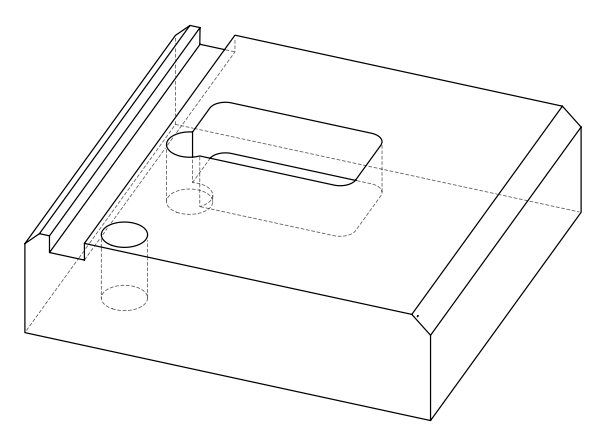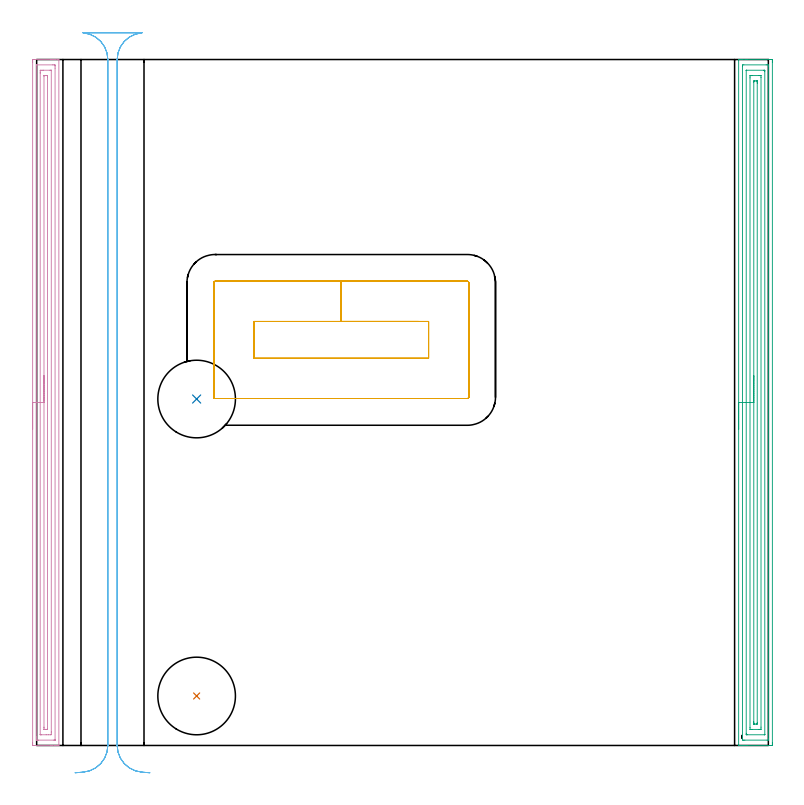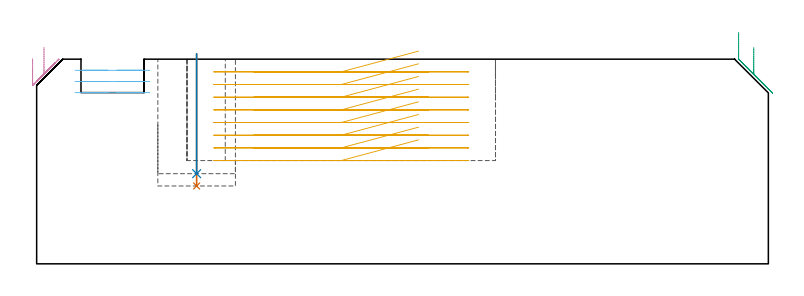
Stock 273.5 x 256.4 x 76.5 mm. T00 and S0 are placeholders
(PLAN: 6 operations, 2 tool changes, 31.1 min)
(1 INDEXABLE_INSERT_DRILL_BLIND_HOLE_FROM_SOLID | STEP1POCKET | UGT0302_008 | 0.2 min | 31294 mm3)
(2 INDEXABLE_INSERT_DRILL_BLIND_HOLE_FROM_SOLID_1 | STEP1POCKET_1 | UGT0302_008 | 0.18 min | 28255 mm3)
(3 AREA_MILL | FG_CHAMFER_SURFACE | UGT0205_001 | 10.49 min | 20356 mm3)
(4 AREA_MILL_1 | FG_CHAMFER_SURFACE_1 | UGT0205_001 | 8.41 min | 12314 mm3)
(5 MILL_RECTANGULAR_POCKET | POCKET_RECTANGULAR_STRAIGHT | UGT0201_094 | Follow Part, ap 5, ae 75% | 8.21 min | 261635 mm3)
(6 MILL_RECTANGULAR_SLOT | SLOT_RECTANGULAR | UGT0201_094 | Follow Part, ap 5, ae 75% | 3.65 min | 75355 mm3)
(TOOL UGT0302_008 | Indexable Insert Drill 29mm | D29 PA180 FL50 Z2)
(TOOL UGT0205_001 | Chamfer Mill 20 x 3 x 45 deg. | D20 FL50 Z2)
(TOOL UGT0201_094 | End mill 20 mm | D20 FL38 Z4)
(OP 1 INDEXABLE_INSERT_DRILL_BLIND_HOLE_FROM_SOLID)
G17 G21 G94 G90
T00 M6
G54
G17 G0 G90 X59.8 Y18.5 S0 M3
G43 Z86.5 H0
G94 G81 G98 Z29.1 F250. R78.5
G80
M5
M2
(OP 2 INDEXABLE_INSERT_DRILL_BLIND_HOLE_FROM_SOLID_1)
G17 G21 G94 G90
T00 M6
G54
G17 G0 G90 X59.8 Y129.5 S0 M3
G43 Z86.5 H0
G94 G81 G98 Z33.7 F250. R78.5
G80
M5
M2
(OP 3 AREA_MILL)
G17 G21 G94 G90
T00 M6
G54
G17 G0 G90 X262.4 Y118.2 S1061 M3
G43 Z86.5 H0
G94 G1 Y118.238 Z85.628 F250.
Y118.352 Z84.763
Y118.541 Z83.912
Y118.803 Z83.08
Y119.137 Z82.274
Y119.54 Z81.5
Y120.008 Z80.764
Y120.54 Z80.072
Y121.129 Z79.429
Y121.772 Z78.84
Y122.464 Z78.308
Y123.2 Z77.84
Y123.974 Z77.437
Y124.78 Z77.103
Y125.612 Z76.841
Y126.464 Z76.652
Y127.328 Z76.538
Y128.2 Z76.5
Y256.243
X262.403 Y256.39 Z76.488
X262.43 Y256.393 Z76.461
X262.775 Y256.4 Z76.124
X263.196 Z75.704
X263.82 Z75.075
X265.02 Z73.877
X265.595 Z73.299
X273.868 Z65.029
X274.467 Y256.396 Z64.43
X274.992 Y256.392 Z63.906
X274.994 Y256.327 Z63.903
X274.999 Y255.797 Z63.901
X275. Y255.261 Z63.9
Y0.96
X274.999 Y0.603 Z63.901
X274.994 Y0.073 Z63.903
X274.992 Y0.008 Z63.906
X274.467 Y0.004 Z64.43
X273.868 Y0. Z65.03
X265.595 Z73.299
X265.019 Z73.877
X264.707 Z74.189
X264.132 Z74.764
X263.82 Z75.075
X263.196 Z75.704
X262.775 Z76.124
X262.431 Z76.46
X262.403 Y0.009 Z76.488
X262.4 Y0.157 Z76.5
Y128.2
X263.814 Z75.086
Y254.012
X263.82 Y254.39 Z75.08
X264.323 Y254.399 Z74.577
X272.693 Y254.4 Z66.207
X273.196 Y254.399 Z65.704
X273.58 Y254.39 Z65.32
X273.586 Y254.007 Z65.314
Y2.388
X273.58 Y2.01 Z65.32
X273.077 Y2.001 Z65.823
X264.707 Y2. Z74.193
X264.204 Y2.001 Z74.696
X263.82 Y2.01 Z75.08
X263.814 Y2.388 Z75.086
Y2.394
Y128.2
X265.228 Z73.672
X265.229 Y252.32 Z73.671
X265.23 Y252.366 Z73.67
X265.232 Y252.387 Z73.668
X265.234 Y252.39 Z73.666
X265.252 Y252.393 Z73.648
X265.424 Y252.399 Z73.476
X271.805 Z67.095
X271.977 Y252.396 Z66.923
X272.091 Y252.391 Z66.809
X272.165 Y252.386 Z66.735
X272.167 Y252.35 Z66.733
X272.169 Y252.228 Z66.731
X272.171 Y251.86 Z66.729
Y4.08
X272.17 Y4.034 Z66.73
X272.168 Y4.013 Z66.732
X272.166 Y4.01 Z66.734
X272.148 Y4.007 Z66.752
X271.976 Y4.001 Z66.924
X265.595 Z73.305
X265.423 Y4.004 Z73.477
X265.31 Y4.009 Z73.59
X265.235 Y4.015 Z73.665
X265.233 Y4.05 Z73.667
X265.231 Y4.172 Z73.669
X265.229 Y4.54 Z73.671
X265.228 Y128.2 Z73.672
X266.643 Z72.257
Y249.551
X266.647 Y250.277 Z72.253
X266.649 Y250.377 Z72.251
X266.736 Y250.39 Z72.164
X266.947 Y250.395 Z71.953
X267.369 Y250.4 Z71.531
X267.412 Z71.488
X270.074 Z68.826
X270.468 Y250.396 Z68.432
X270.665 Y250.39 Z68.235
X270.751 Y250.384 Z68.149
X270.752 Y250.319 Z68.148
X270.757 Y249.713 Z68.143
Y6.849
X270.753 Y6.123 Z68.147
X270.751 Y6.023 Z68.149
X270.664 Y6.01 Z68.236
X270.453 Y6.005 Z68.447
X270.031 Y6. Z68.869
X269.988 Z68.912
X267.326 Z71.574
X266.932 Y6.004 Z71.968
X266.735 Y6.01 Z72.165
X266.649 Y6.016 Z72.251
X266.648 Y6.081 Z72.252
X266.643 Y6.687 Z72.257
Y128.2
X268.057 Z70.843
Y247.967
X268.058 Y248.168 Z70.842
X268.062 Y248.301 Z70.838
X268.066 Y248.39 Z70.834
X268.099 Y248.394 Z70.801
X268.256 Y248.398 Z70.644
X268.514 Y248.4 Z70.386
X269.234 Z69.666
X269.289 Y248.399 Z69.611
X269.319 Y248.395 Z69.581
X269.331 Y248.391 Z69.569
X269.336 Y248.367 Z69.564
X269.342 Y247.967 Z69.558
X269.343 Y247.766 Z69.557
Y247.566
Y8.433
X269.342 Y8.232 Z69.558
X269.338 Y8.099 Z69.562
X269.334 Y8.01 Z69.566
X269.301 Y8.006 Z69.599
X269.144 Y8.002 Z69.756
X268.886 Y8. Z70.014
X268.166 Z70.734
X268.111 Y8.001 Z70.789
X268.081 Y8.005 Z70.819
X268.069 Y8.009 Z70.831
X268.064 Y8.033 Z70.836
X268.058 Y8.433 Z70.842
X268.057 Y8.634 Z70.843
Y8.834
Y128.2
Y129.072 Z70.881
Y129.937 Z70.995
Y130.788 Z71.184
Y131.62 Z71.446
Y132.426 Z71.78
Y133.2 Z72.183
Y133.936 Z72.652
Y134.628 Z73.183
Y135.271 Z73.772
Y135.86 Z74.415
Y136.392 Z75.107
Y136.86 Z75.843
Y137.263 Z76.617
Y137.597 Z77.423
Y137.859 Z78.255
Y138.048 Z79.107
Y138.162 Z79.972
Y138.2 Z80.843
G0 Z86.5
M5
M2
(OP 4 AREA_MILL_1)
G17 G21 G94 G90
T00 M6
G54
G17 G0 G90 X-1.5 Y118.2 S1061 M3
G43 Z86.5 H0
Z76.7
G94 G1 Y118.238 Z75.828 F250.
Y118.352 Z74.963
Y118.541 Z74.112
Y118.803 Z73.28
Y119.137 Z72.474
Y119.54 Z71.7
Y120.008 Z70.964
Y120.54 Z70.272
Y121.129 Z69.629
Y121.772 Z69.04
Y122.464 Z68.508
Y123.2 Z68.04
Y123.974 Z67.637
Y124.78 Z67.303
Y125.612 Z67.041
Y126.464 Z66.852
Y127.328 Z66.738
Y128.2 Z66.7
Y255.391
X-1.499 Y255.797 Z66.701
X-1.495 Y256.278 Z66.703
X-1.492 Y256.391 Z66.706
X-1.018 Y256.4 Z67.179
X5.167 Z73.361
X5.74 Z73.937
X6.051 Z74.247
X6.624 Z74.82
X6.935 Z75.129
X7.961 Z76.16
X8.286 Y256.393 Z76.477
X8.297 Y256.391 Z76.488
X8.3 Y256.243 Z76.5
Y0.157
X8.297 Y0.029 Z76.489
X8.288 Y0.025 Z76.48
X8.237 Y0.014 Z76.43
X7.969 Y0.004 Z76.168
X7.542 Z75.742
X6.935 Y0.003 Z75.129
X5.746 Z73.942
X5.167 Z73.361
X-1.018 Y0.001 Z67.179
X-1.246 Y0.004 Z66.951
X-1.492 Y0.009 Z66.706
X-1.495 Y0.122 Z66.703
X-1.499 Y0.603 Z66.701
X-1.5 Y1.09 Z66.7
Y128.2
X-0.086 Z68.114
X-0.085 Y254.223 Z68.115
X-0.084 Y254.328 Z68.116
X-0.082 Y254.38 Z68.118
X-0.08 Y254.386 Z68.12
X-0.069 Y254.39 Z68.131
X-0.019 Y254.394 Z68.181
X0.366 Y254.399 Z68.566
X6.051 Y254.4 Z74.251
X6.552 Y254.399 Z74.752
X6.772 Y254.394 Z74.972
X6.872 Y254.39 Z75.072
X6.884 Y254.063 Z75.084
X6.885 Y254.012 Z75.085
X6.886 Y253.169 Z75.086
X6.885 Y2.177 Z75.085
X6.884 Y2.072 Z75.084
X6.881 Y2.021 Z75.081
X6.88 Y2.015 Z75.08
X6.862 Y2.011 Z75.062
X6.812 Y2.007 Z75.012
X6.431 Y2.004 Z74.631
X0.749 Y2.001 Z68.949
X0.247 Y2.002 Z68.447
X0.027 Y2.007 Z68.227
X-0.072 Y2.01 Z68.128
X-0.084 Y2.337 Z68.116
X-0.085 Y2.388 Z68.115
X-0.086 Y3.231 Z68.114
Y128.2
X1.328 Z69.528
X1.329 Y251.335 Z69.529
Y251.642
X1.334 Y252.228 Z69.534
X1.335 Y252.372 Z69.535
X1.471 Y252.391 Z69.671
X1.633 Y252.395 Z69.833
X2.346 Y252.4 Z70.546
X2.516 Z70.716
X4.997 Z73.197
X5.167 Z73.367
X5.338 Y252.398 Z73.538
X5.451 Y252.394 Z73.651
X5.466 Y252.39 Z73.666
X5.468 Y252.387 Z73.668
X5.47 Y252.367 Z73.67
X5.471 Y252.33 Z73.671
Y252.228
Y5.065
X5.47 Y4.758 Z73.67
X5.466 Y4.172 Z73.666
X5.465 Y4.028 Z73.665
X5.327 Y4.011 Z73.527
X5.167 Y4.007 Z73.367
X4.452 Y4.003 Z72.652
X3.569 Y4.002 Z71.769
X1.802 Y4.001 Z70.002
X1.633 Y4.003 Z69.833
X1.463 Y4.006 Z69.663
X1.351 Y4.011 Z69.551
X1.334 Y4.019 Z69.534
X1.332 Y4.034 Z69.532
X1.33 Y4.07 Z69.53
X1.329 Y4.172 Z69.529
X1.328 Y128.2 Z69.528
X2.743 Z70.943
Y250.214
X2.744 Y250.309 Z70.944
X2.747 Y250.367 Z70.947
X2.75 Y250.39 Z70.95
X2.77 Y250.392 Z70.97
X2.98 Y250.397 Z71.18
X3.4 Y250.4 Z71.6
X3.443 Z71.643
X3.831 Y250.398 Z72.031
X4.024 Y250.393 Z72.224
X4.045 Y250.39 Z72.245
X4.051 Y250.381 Z72.251
X4.054 Y250.346 Z72.254
X4.056 Y250.293 Z72.256
X4.057 Y249.779 Z72.257
Y6.186
X4.055 Y6.091 Z72.255
X4.052 Y6.034 Z72.252
X4.049 Y6.012 Z72.249
X4.028 Y6.01 Z72.228
X3.819 Y6.005 Z72.019
X3.4 Y6.002 Z71.6
X3.355 Z71.555
X2.97 Y6.007 Z71.17
X2.778 Y6.012 Z70.978
X2.749 Y6.023 Z70.949
X2.746 Y6.055 Z70.946
X2.744 Y6.107 Z70.944
X2.743 Y6.621 Z70.943
Y6.849
Y128.2
Y129.072 Z70.981
Y129.937 Z71.095
Y130.788 Z71.283
Y131.62 Z71.546
Y132.426 Z71.88
Y133.2 Z72.282
Y133.936 Z72.751
Y134.628 Z73.282
Y135.271 Z73.872
Y135.86 Z74.515
Y136.392 Z75.207
Y136.86 Z75.943
Y137.263 Z76.716
Y137.597 Z77.522
Y137.859 Z78.354
Y138.048 Z79.206
Y138.162 Z80.071
Y138.2 Z80.943
G0 Z86.5
M5
M2
(OP 5 MILL_RECTANGULAR_POCKET)
G17 G21 G94 G90
T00 M6
G54
G17 G0 G90 X142.727 Y158.5 S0 M3
G43 Z86.5 H0
Z79.5
G94 G1 X113.85 Z71.762 F250.
X81.2 F500.
Y144.7
X146.5
Y158.5
X113.85
Y173.5
X66.7
G3 X66.2 Y173. R0.5
G1 Y129.7
X161.
G3 X161.5 Y130.2 R0.5
G1 Y173.
G3 X161. Y173.5 R0.5
G1 X113.85
X112.85
G0 X142.727 Y158.5 Z74.762
G1 X113.85 Z67.025 F250.
X81.2 F500.
Y144.7
X146.5
Y158.5
X113.85
Y173.5
X66.7
G3 X66.2 Y173. R0.5
G1 Y129.7
X161.
G3 X161.5 Y130.2 R0.5
G1 Y173.
G3 X161. Y173.5 R0.5
G1 X113.85
X112.85
G0 X142.727 Y158.5 Z70.025
G1 X113.85 Z62.287 F250.
X81.2 F500.
Y144.7
X146.5
Y158.5
X113.85
Y173.5
X66.7
G3 X66.2 Y173. R0.5
G1 Y129.7
X161.
G3 X161.5 Y130.2 R0.5
G1 Y173.
G3 X161. Y173.5 R0.5
G1 X113.85
X112.85
G0 X142.727 Y158.5 Z65.287
G1 X113.85 Z57.55 F250.
X81.2 F500.
Y144.7
X146.5
Y158.5
X113.85
Y173.5
X66.7
G3 X66.2 Y173. R0.5
G1 Y129.7
X161.
G3 X161.5 Y130.2 R0.5
G1 Y173.
G3 X161. Y173.5 R0.5
G1 X113.85
X112.85
G0 X142.727 Y158.5 Z60.55
G1 X113.85 Z52.812 F250.
X81.2 F500.
Y144.7
X146.5
Y158.5
X113.85
Y173.5
X66.7
G3 X66.2 Y173. R0.5
G1 Y129.7
X161.
G3 X161.5 Y130.2 R0.5
G1 Y173.
G3 X161. Y173.5 R0.5
G1 X113.85
X112.85
G0 X142.727 Y158.5 Z55.812
G1 X113.85 Z48.075 F250.
X81.2 F500.
Y144.7
X146.5
Y158.5
X113.85
Y173.5
X66.7
G3 X66.2 Y173. R0.5
G1 Y129.7
X161.
G3 X161.5 Y130.2 R0.5
G1 Y173.
G3 X161. Y173.5 R0.5
G1 X113.85
X112.85
G0 X142.727 Y158.5 Z51.075
G1 X113.85 Z43.337 F250.
X81.2 F500.
Y144.7
X146.5
Y158.5
X113.85
Y173.5
X66.7
G3 X66.2 Y173. R0.5
G1 Y129.7
X161.
G3 X161.5 Y130.2 R0.5
G1 Y173.
G3 X161. Y173.5 R0.5
G1 X113.85
X112.85
G0 X142.727 Y158.5 Z46.337
G1 X113.85 Z38.6 F250.
X81.2 F500.
Y144.7
X146.5
Y158.5
X113.85
Y173.5
X66.7
G3 X66.2 Y173. R0.5
G1 Y129.7
X161.
G3 X161.5 Y130.2 R0.5
G1 Y173.
G3 X161. Y173.5 R0.5
G1 X113.85
X112.85
G0 Z86.5
M5
M2
(OP 6 MILL_RECTANGULAR_SLOT)
G17 G21 G94 G90
T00 M6
G54
G17 G0 G90 X42.317 Y-10.202 S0 M3
G43 Z86.5 H0
Z72.333
G94 G1 X39.326 Y-9.97 F250.
G2 X30.1 Y0. R10. F500.
G1 Y256.4
G2 X39.326 Y266.37 R10.
G1 Y266.4
X17.374
Y266.37
G2 X26.6 Y256.4 R10.
G1 Y0.
G2 X17.374 Y-9.97 R10.
G1 X14.383 Y-10.202 F250.
G0 X42.317 Z68.167
G1 X39.326 Y-9.97
G2 X30.1 Y0. R10. F500.
G1 Y256.4
G2 X39.326 Y266.37 R10.
G1 Y266.4
X17.374
Y266.37
G2 X26.6 Y256.4 R10.
G1 Y0.
G2 X17.374 Y-9.97 R10.
G1 X14.383 Y-10.202 F250.
G0 X42.317 Z64.
G1 X39.326 Y-9.97
G2 X30.1 Y0. R10. F500.
G1 Y256.4
G2 X39.326 Y266.37 R10.
G1 Y266.4
X17.374
Y266.37
G2 X26.6 Y256.4 R10.
G1 Y0.
G2 X17.374 Y-9.97 R10.
G1 X14.383 Y-10.202 F250.
G0 Z86.5
M5
M2
